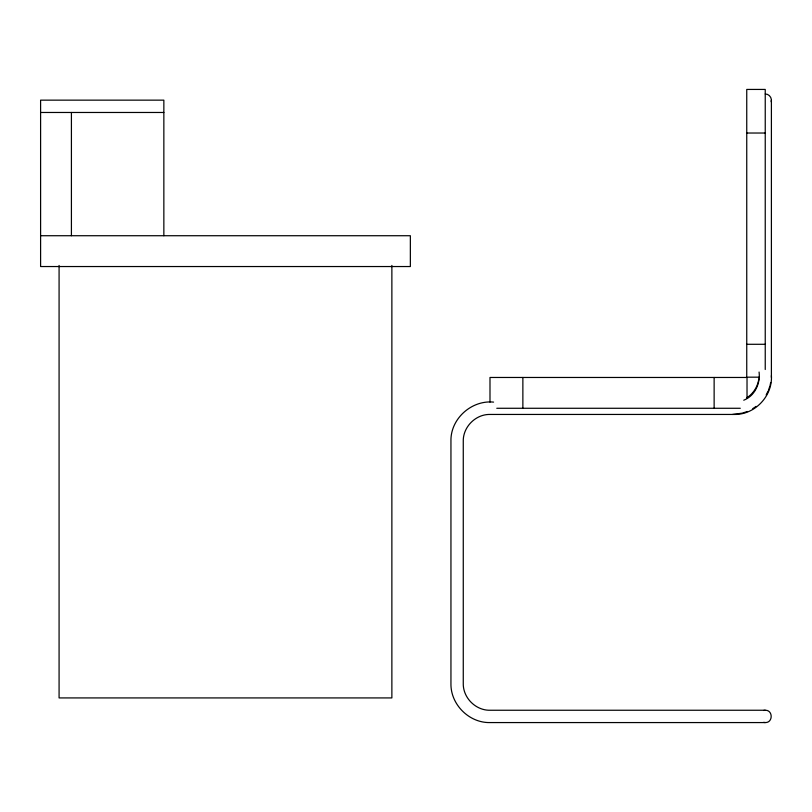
<?xml version="1.0" encoding="UTF-8"?>
<svg xmlns="http://www.w3.org/2000/svg" width="812" height="812" viewBox="0 0 812 812"><rect width="100%" height="100%" fill="white"/><g stroke="black" fill="none" stroke-linecap="round" stroke-linejoin="round"><path stroke-width="1.22" d="M771.4 375.601C772.74 395.962 754.896 414.81 734.474 414.445L490.184 414.445C475.761 414.049 462.881 426.929 463.266 441.363L463.266 683.328C462.881 697.752 475.761 710.642 490.184 710.246L765.239 710.246C773.156 709.952 773.156 722.873 765.239 722.568L489.788 722.568C469.062 722.924 450.589 704.451 450.944 683.734L450.944 440.957C450.487 418.718 471.599 399.9 493.584 402.113M771.187 101.744C772.273 97.988 769.137 93.908 765.239 93.979M758.834 378.879C757.789 386.573 753.303 393.779 746.675 397.88M770.08 385.507L770.679 382.503M768.436 390.339L769.756 386.471M766.183 394.926L767.99 391.262M752.734 408.649L756.134 406.386M743.751 400.214C754.845 395.891 760.509 383.477 759.078 372.048M747.304 411.481L742.462 413.125L732.556 414.445M763.645 710.459L765.239 710.246M40.6 112.472L163.851 112.472M746.746 133.026L765.239 133.026M40.6 235.724L410.354 235.724L410.354 266.539L40.6 266.539L40.6 100.15L163.851 100.15L163.851 235.724M746.746 344.288L765.239 344.288M759.078 377.174L746.746 377.174L746.746 89.432L765.239 89.432L765.239 369.501M496.782 408.274L740.29 408.274M763.645 722.365L765.239 722.568M771.4 100.15L771.4 377.509M747.02 398.418L747.02 377.468L489.991 377.468L489.991 402.113M714.134 377.468L714.134 408.274M522.867 377.468L522.867 408.274M391.871 265.443L391.871 697.924L59.083 697.924L59.083 265.443M71.415 112.472L71.415 235.724"/></g></svg>
